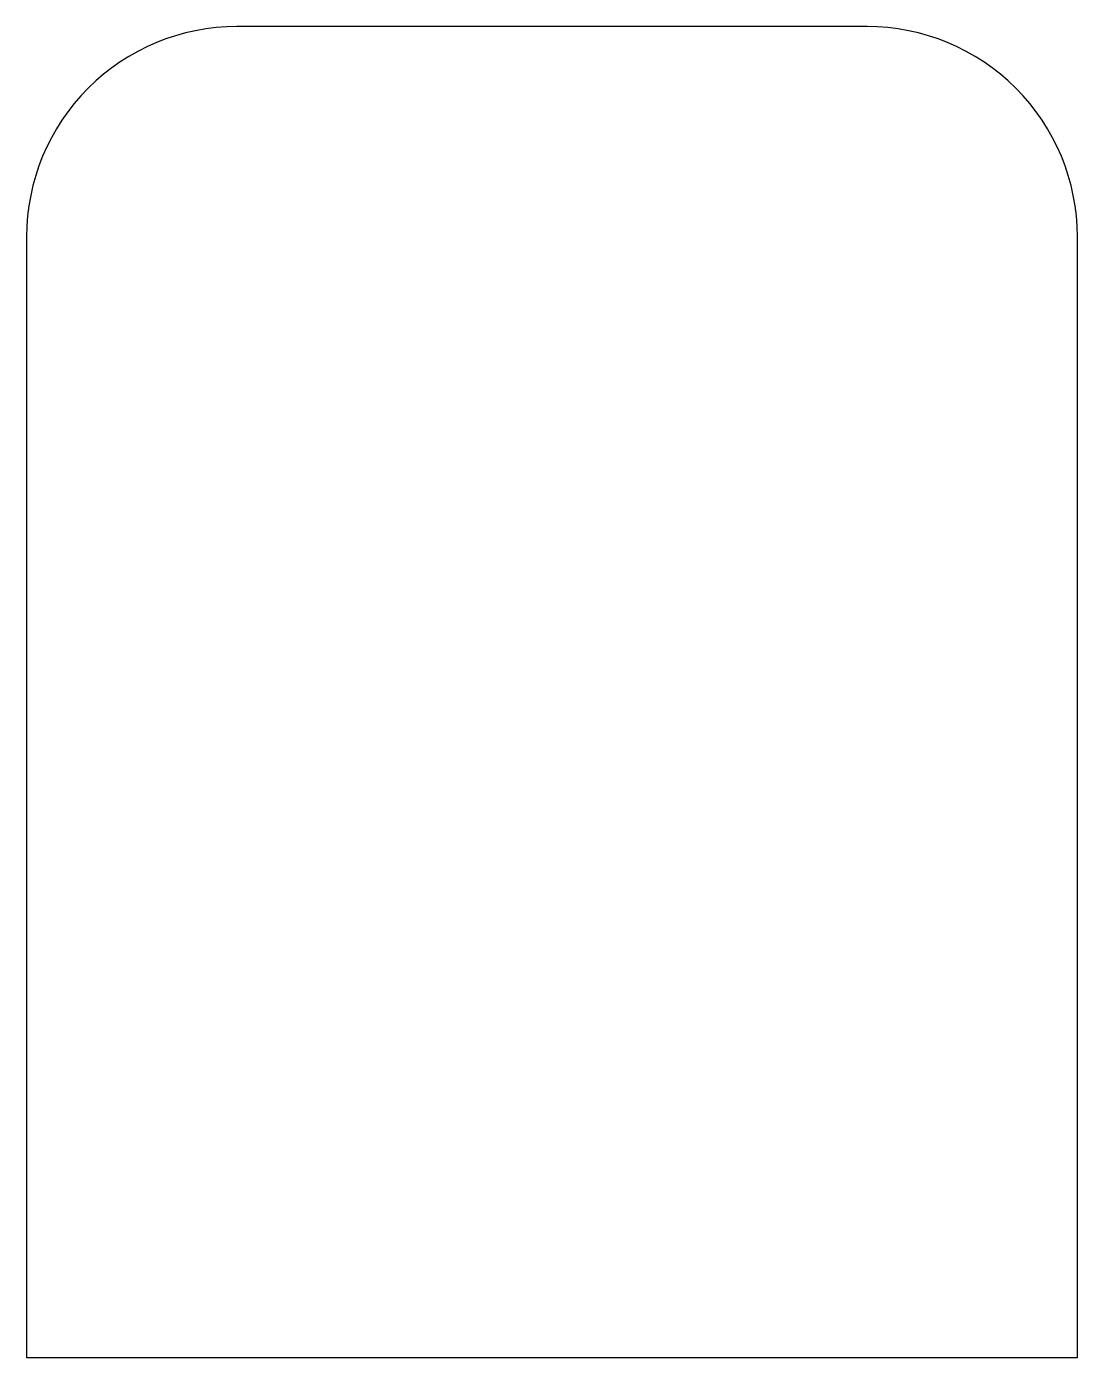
# Model space of a CAD drawing. Header units: millimetres. Extents: x 0 to 300, y 0 to 380.
import ezdxf

# ---------------------------------------------------------------- set-up
doc = ezdxf.new("R2010")
doc.units = ezdxf.units.MM
doc.layers.add('CUT', color=7, linetype='Continuous')

msp = doc.modelspace()

# ---------------------------------------------------------------- linework, layer by layer
at = {"layer": 'CUT'}
msp.add_lwpolyline([(0, 0), (300, 0), (300, 320, 0.414214), (240, 380), (60, 380, 0.414214), (0, 320)], format="xyb", close=True, dxfattribs=at)

doc.saveas('drawing.dxf')
